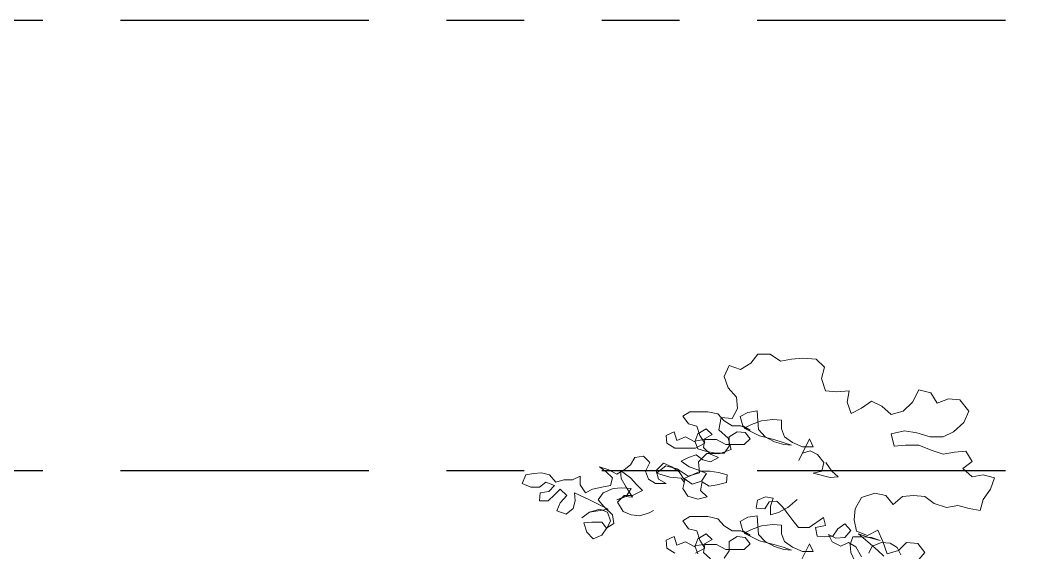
# Model space of a CAD drawing. Header units: inches. Extents: x 0.9 to 45.9, y 0.4 to 30.4.
# Drawn here: x 31.916 to 33.214, y 5.197 to 5.882 of the extents above; entities that cross this region are included whole.
import ezdxf

# ---------------------------------------------------------------- set-up
doc = ezdxf.new("R2010")
doc.units = ezdxf.units.IN
doc.header["$MEASUREMENT"] = 0
doc.linetypes.add('JIS_09_08', pattern=[10.75, 8, -0.55, 0.55, -0.55, 0.55, -0.55])
doc.layers.add('Arbolles', color=57, linetype='Continuous', lineweight=5)

msp = doc.modelspace()

# ---------------------------------------------------------------- linework, layer by layer
at = {"color": 251, "linetype": 'JIS_09_08', "ltscale": 0.04}
for p, q in [((29.5849, 5.8823, -0.074), (36.0849, 5.8823, -0.0869)), ((29.5849, 5.3024, -0.074), (36.0849, 5.3024, -0.074))]:
    msp.add_line(p, q, dxfattribs=at)
at = {"layer": 'Arbolles', "elevation": -0.074}
for points in [[(33.0706, 5.1849), (33.0811, 5.1968), (33.0719, 5.2086), (33.0574, 5.2099), (33.0468, 5.1994), (33.0323, 5.1954), (33.027, 5.2112), (33.0204, 5.2257), (33.0072, 5.2191), (32.9927, 5.2244), (32.9901, 5.2389), (32.9914, 5.2534), (32.9993, 5.2679), (33.0164, 5.2732), (33.0309, 5.2706), (33.0402, 5.2587), (33.052, 5.2693), (33.0665, 5.2706), (33.081, 5.2693), (33.0929, 5.2601), (33.1088, 5.2548), (33.1233, 5.2575), (33.1378, 5.2536), (33.1523, 5.2509), (33.1562, 5.2654), (33.1654, 5.2786), (33.1707, 5.2931), (33.1562, 5.2971), (33.1417, 5.2944), (33.1298, 5.305), (33.1417, 5.3142), (33.1337, 5.3274), (33.1192, 5.3261), (33.1047, 5.3234), (33.0889, 5.3287), (33.0731, 5.3353), (33.0559, 5.3353), (33.0414, 5.3339), (33.0374, 5.3497), (33.0546, 5.3537), (33.0704, 5.3511), (33.0876, 5.3458), (33.1047, 5.3458), (33.1179, 5.3525), (33.1311, 5.3643), (33.1377, 5.3789), (33.1258, 5.3934), (33.1113, 5.3947), (33.0968, 5.3894), (33.0888, 5.4026), (33.073, 5.4065), (33.0651, 5.3907), (33.0532, 5.3788), (33.0374, 5.3748), (33.0255, 5.3853), (33.0123, 5.3919), (32.9992, 5.3827), (32.986, 5.3761), (32.9807, 5.3906), (32.9833, 5.4051), (32.9675, 5.4038), (32.953, 5.4051), (32.9477, 5.4209), (32.9516, 5.4354), (32.9411, 5.4459), (32.9239, 5.4472), (32.9094, 5.4459), (32.8949, 5.4433), (32.8817, 5.4525), (32.8659, 5.4525), (32.8567, 5.4406), (32.8435, 5.4327), (32.829, 5.4379), (32.8224, 5.4234), (32.8277, 5.4089), (32.8382, 5.397), (32.8396, 5.3825), (32.833, 5.3693), (32.8185, 5.3706), (32.8158, 5.3548), (32.8277, 5.3443), (32.8317, 5.3298), (32.8172, 5.3245), (32.8, 5.3245), (32.7895, 5.3139), (32.7908, 5.2994), (32.7763, 5.2954), (32.7618, 5.3046), (32.7473, 5.3086), (32.7354, 5.2993), (32.7526, 5.2941), (32.7671, 5.2928), (32.7711, 5.2875)], [(32.9536, 5.3129), (32.961, 5.3018), (32.9693, 5.2945), (32.9592, 5.2935), (32.9371, 5.2991), (32.9481, 5.3018), (32.9509, 5.3129), (32.9426, 5.3231), (32.9333, 5.3277), (32.9232, 5.3249), (32.9186, 5.3156), (32.9324, 5.3433), (32.937, 5.3332), (32.9232, 5.3332), (32.9103, 5.3387), (32.9001, 5.3461), (32.8964, 5.3562), (32.8964, 5.3673), (32.8853, 5.3682), (32.8706, 5.3663), (32.8577, 5.3617), (32.8484, 5.3571), (32.8678, 5.347), (32.8863, 5.3424), (32.8983, 5.3387), (32.9093, 5.335), (32.8992, 5.3359), (32.8872, 5.3396), (32.8752, 5.3461), (32.8669, 5.3553), (32.8659, 5.3663), (32.865, 5.3793), (32.853, 5.3774), (32.8429, 5.3719), (32.8466, 5.3599), (32.8558, 5.3543), (32.8438, 5.3599), (32.8327, 5.3599), (32.8226, 5.3663), (32.8143, 5.3755), (32.8014, 5.3783), (32.7783, 5.3783), (32.7691, 5.3727), (32.7765, 5.3626), (32.7875, 5.3598), (32.7912, 5.3478), (32.7977, 5.3377), (32.7857, 5.3312), (32.759, 5.3312), (32.7488, 5.3376), (32.7479, 5.3478), (32.758, 5.3524), (32.7617, 5.3413), (32.7728, 5.346), (32.7848, 5.3395), (32.7885, 5.3497), (32.7995, 5.3561), (32.8069, 5.3488), (32.7959, 5.3423), (32.7848, 5.3404), (32.7885, 5.3303), (32.7986, 5.3275), (32.8116, 5.3248), (32.8226, 5.3248), (32.8291, 5.334), (32.8291, 5.346), (32.8392, 5.3525), (32.8494, 5.3516), (32.8558, 5.3433), (32.8484, 5.3359), (32.8245, 5.3359), (32.8125, 5.3423), (32.7977, 5.3423), (32.7959, 5.3321), (32.8051, 5.3238), (32.8153, 5.3192), (32.8051, 5.3137), (32.795, 5.3165), (32.7866, 5.3229), (32.7765, 5.3192), (32.7673, 5.3146), (32.7774, 5.3072), (32.7885, 5.3035), (32.7996, 5.2989), (32.7931, 5.2888), (32.7811, 5.2851), (32.771, 5.2924), (32.7922, 5.3017), (32.8042, 5.3017), (32.8153, 5.2999), (32.8263, 5.2971), (32.8254, 5.287), (32.8134, 5.2842), (32.8033, 5.2823), (32.7941, 5.2879), (32.7922, 5.2768), (32.8005, 5.2685), (32.7885, 5.2657), (32.7756, 5.2694), (32.7692, 5.2795), (32.7719, 5.2897), (32.7645, 5.3007), (32.7553, 5.3072), (32.7442, 5.3118), (32.735, 5.3026), (32.7378, 5.2915), (32.7479, 5.286), (32.7341, 5.286), (32.7249, 5.2915), (32.7212, 5.3016), (32.7267, 5.3127), (32.7184, 5.321), (32.7073, 5.3191), (32.7018, 5.3099), (32.6935, 5.3034), (32.6843, 5.2979), (32.6741, 5.3034), (32.6621, 5.3071), (32.6704, 5.3007), (32.6787, 5.2933), (32.676, 5.2831), (32.6649, 5.2813), (32.6529, 5.2785), (32.6437, 5.2739), (32.6372, 5.284), (32.6372, 5.2951), (32.6271, 5.2905), (32.616, 5.2905), (32.6059, 5.2877), (32.5975, 5.2969), (32.5874, 5.2997), (32.5772, 5.2987), (32.5671, 5.2969), (32.5625, 5.2858), (32.5736, 5.2812), (32.5846, 5.2812), (32.5929, 5.2877), (32.604, 5.2831), (32.5966, 5.2757), (32.5856, 5.2738), (32.5847, 5.2637), (32.5957, 5.2637), (32.604, 5.2711), (32.6114, 5.2785), (32.6197, 5.2702), (32.6114, 5.2609), (32.6068, 5.2508), (32.6188, 5.2462), (32.628, 5.2536), (32.6308, 5.2637), (32.6299, 5.2739), (32.6492, 5.2647), (32.6732, 5.2527), (32.6603, 5.2508), (32.6492, 5.249), (32.6391, 5.2416), (32.6492, 5.249), (32.6622, 5.2527), (32.6723, 5.249), (32.676, 5.2379), (32.6714, 5.2278), (32.6649, 5.2361), (32.652, 5.2361), (32.6419, 5.2351), (32.6456, 5.2231), (32.6539, 5.2148), (32.665, 5.2195), (32.6714, 5.2287), (32.6806, 5.2342), (32.6788, 5.2453), (32.6677, 5.2564), (32.6603, 5.2647), (32.6668, 5.2739), (32.6797, 5.2794), (32.6907, 5.2804), (32.7027, 5.2795), (32.6963, 5.2693), (32.6843, 5.2647), (32.6944, 5.2693), (32.7046, 5.2684), (32.6963, 5.2813), (32.6898, 5.2924), (32.6889, 5.3025), (32.7018, 5.2933), (32.7101, 5.2841), (32.7175, 5.2767), (32.7046, 5.2702), (32.6935, 5.2702), (32.6852, 5.2619), (32.6926, 5.2499), (32.7028, 5.2453), (32.7138, 5.2444), (32.7258, 5.2481), (32.7314, 5.2509)], [(32.9163, 5.2651), (32.9043, 5.255), (32.8923, 5.2485), (32.8822, 5.2457), (32.8821, 5.2568), (32.8858, 5.2669), (32.8757, 5.2688), (32.8655, 5.2642), (32.8637, 5.254), (32.8748, 5.2531), (32.8803, 5.2623), (32.8904, 5.2633), (32.8978, 5.2559), (32.9043, 5.2467), (32.9108, 5.2384), (32.9182, 5.2291), (32.932, 5.2292), (32.9504, 5.2421), (32.9532, 5.2319), (32.9403, 5.2292), (32.9422, 5.2181), (32.9523, 5.2172), (32.9624, 5.2181), (32.9689, 5.2273), (32.9781, 5.2338), (32.9855, 5.2255), (32.9781, 5.2163), (32.9661, 5.2153), (32.9569, 5.22), (32.9615, 5.2107), (32.9726, 5.2052), (32.9828, 5.2098), (32.992, 5.2043), (32.9994, 5.1914)], [(32.9186, 5.1806), (32.9324, 5.2083), (32.937, 5.1982), (32.9232, 5.1981), (32.9103, 5.2037), (32.9001, 5.211), (32.8964, 5.2212), (32.8964, 5.2323), (32.8853, 5.2332), (32.8706, 5.2313), (32.8577, 5.2267), (32.8484, 5.2221), (32.8678, 5.2119), (32.8863, 5.2073), (32.8983, 5.2037), (32.9093, 5.2), (32.8992, 5.2009), (32.8872, 5.2046), (32.8752, 5.211), (32.8669, 5.2202), (32.8659, 5.2313), (32.865, 5.2442), (32.853, 5.2424), (32.8429, 5.2368), (32.8466, 5.2248), (32.8558, 5.2193), (32.8438, 5.2248), (32.8327, 5.2248), (32.8226, 5.2313), (32.8143, 5.2405), (32.8014, 5.2432), (32.7783, 5.2432), (32.7691, 5.2377), (32.7765, 5.2275), (32.7875, 5.2248), (32.7912, 5.2128), (32.7977, 5.2026), (32.7857, 5.1962)], [(32.759, 5.1962), (32.7488, 5.2026), (32.7479, 5.2127), (32.758, 5.2174), (32.7617, 5.2063), (32.7728, 5.2109), (32.7848, 5.2045), (32.7885, 5.2146), (32.7995, 5.2211), (32.8069, 5.2137), (32.7959, 5.2073), (32.7848, 5.2054), (32.7885, 5.1953)], [(32.8226, 5.1898), (32.8291, 5.199), (32.8291, 5.211), (32.8392, 5.2174), (32.8494, 5.2165), (32.8558, 5.2082), (32.8484, 5.2008), (32.8245, 5.2008), (32.8125, 5.2073), (32.7977, 5.2073), (32.7959, 5.1971), (32.8051, 5.1888)], [(32.9911, 5.1849), (32.9855, 5.1969), (32.9846, 5.2071), (32.9883, 5.2172), (33.0003, 5.2172), (33.0123, 5.2163), (33.0233, 5.2126), (33.0086, 5.2163), (32.9957, 5.2209), (33.0104, 5.208), (33.0206, 5.1997), (33.028, 5.1923)], [(33.0086, 5.196), (33.0132, 5.2052), (33.0252, 5.2099), (33.0363, 5.209), (33.0455, 5.2034), (33.0501, 5.1942)]]:
    msp.add_lwpolyline(points, dxfattribs=at)

doc.saveas('drawing.dxf')
